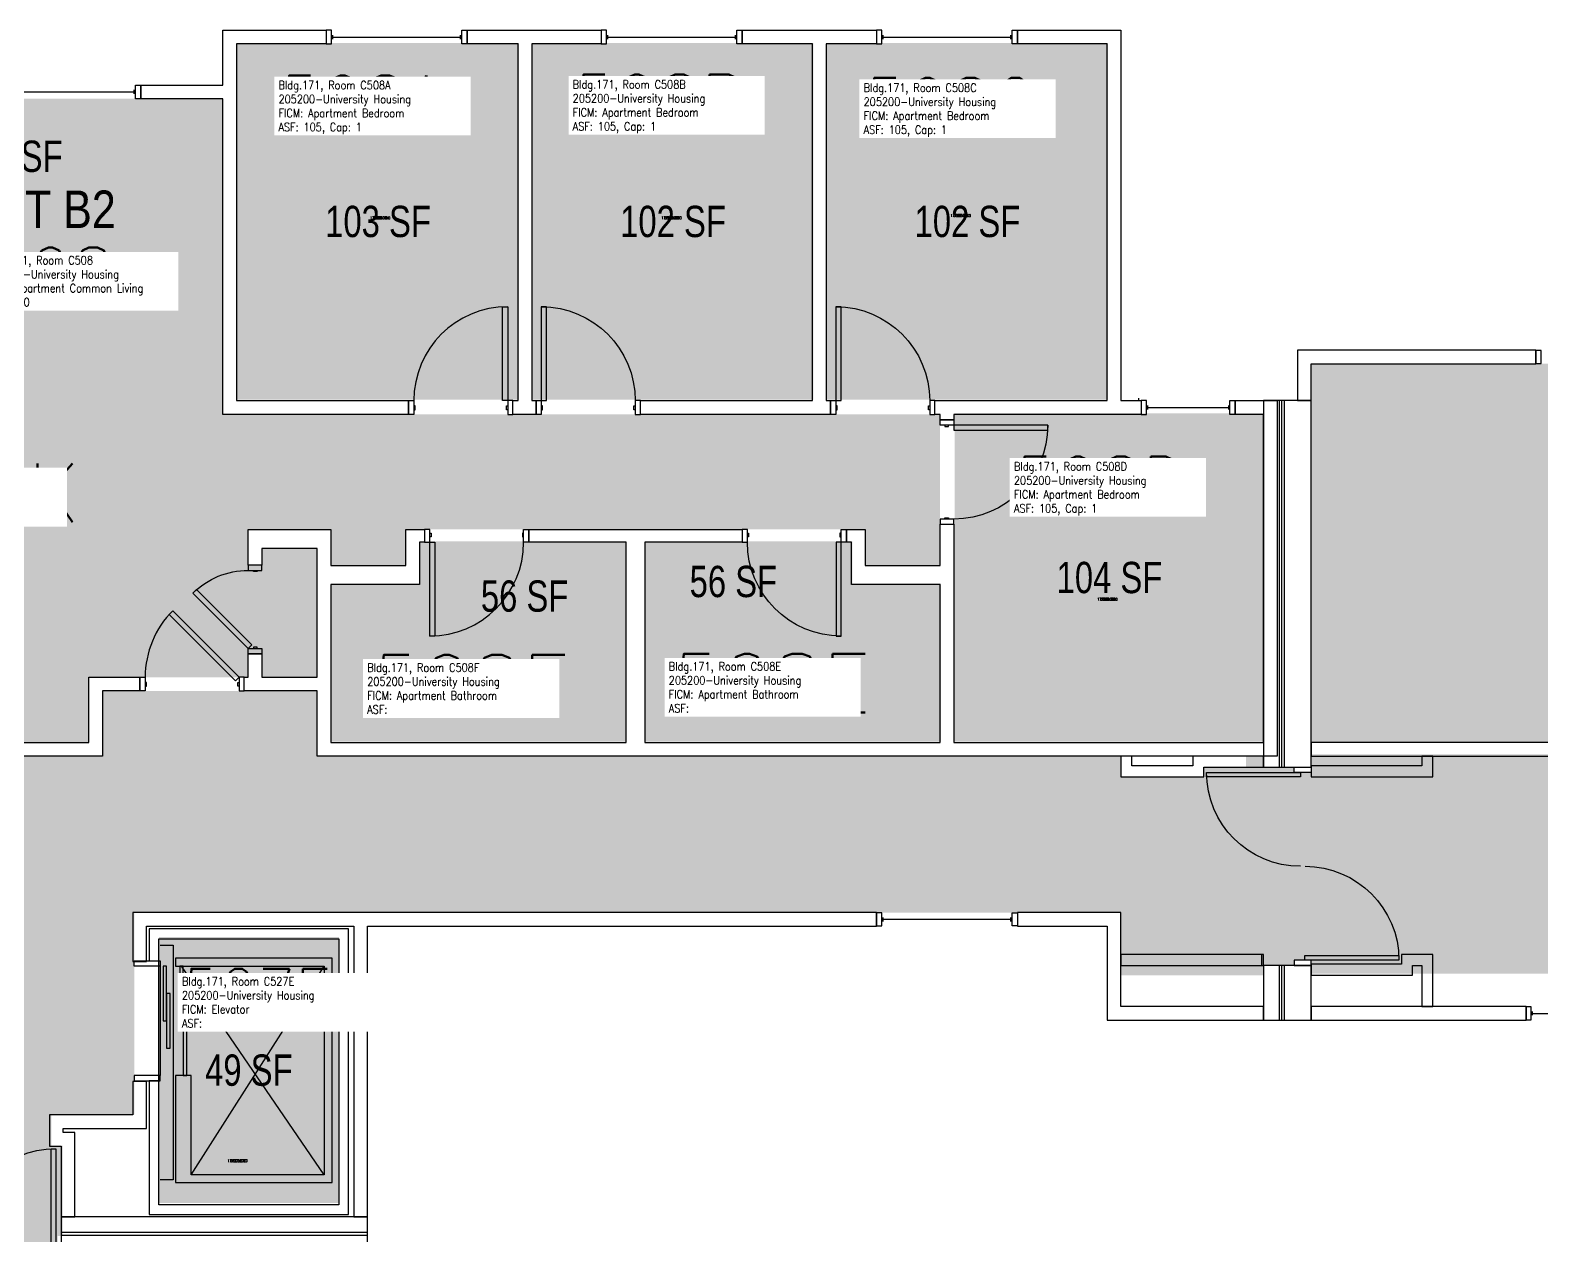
# Model space of a CAD drawing. Header units: inches. Extents: x 56 to 3925, y -1092 to 1470.
# Drawn here: x 2389 to 2969, y 986 to 1448 of the extents above; entities that cross this region are included whole.
import ezdxf
from ezdxf.enums import TextEntityAlignment as Align

# ---------------------------------------------------------------- set-up
doc = ezdxf.new("R2010")
doc.units = ezdxf.units.IN
doc.header["$LTSCALE"] = 48
doc.header["$MEASUREMENT"] = 0
for name, color, linetype in [('A-DOR', 2, 'Continuous'), ('A-GLAZ', 1, 'Continuous'), ('A-IDEN-RNUM', 7, 'Continuous'), ('A-IDEN-SNUM', 4, 'Continuous'), ('A-IDEN-VNUM', 4, 'Continuous'), ('A-MISC', 1, 'Continuous'), ('A-WALL', 5, 'Continuous'), ('AREA-TEXT', 3, 'Continuous'), ('Rooms-Category-Color', 7, 'Continuous'), ('Rooms-College-Color', 7, 'Continuous'), ('Rooms-Department-Color', 7, 'Continuous'), ('Rooms-Division-Color', 7, 'Continuous'), ('Rooms-Information', 7, 'Continuous')]:
    doc.layers.add(name, color=color, linetype=linetype)
doc.styles.add('AREA', font='arial.ttf', dxfattribs={"width": 0.75, "height": 12})
doc.styles.add('ROOMSNUMBER', font='txt.shx', dxfattribs={"height": 0.03})
doc.styles.add('ROOMVNUMBER', font='simplex.shx', dxfattribs={"width": 0.85})
doc.styles.get("Standard").update_dxf_attribs({"font": 'ARIALN.TTF'})

msp = doc.modelspace()

# ---------------------------------------------------------------- hatches: boundary and pattern name
h = msp.add_hatch()
h.set_pattern_fill('ANSI31', color=256, style=0)
h.set_pattern_definition([(135, (2926.62701, 1820.73259), (0.088388348, 0.088388348), [])])
h.paths.add_polyline_path([(2595.16, 1236.78), (2536.42, 1236.78), (2536.42, 1227.57), (2595.16, 1227.57)], flags=9)
at = {"layer": 'Rooms-Category-Color', "true_color": 0x728ef3}
for points in [[(2468.69, 1442.97), (2576.69, 1442.97), (2576.69, 1306.22), (2468.69, 1306.22)], [(2689.56, 1442.97), (2581.94, 1442.97), (2581.94, 1306.22), (2689.56, 1306.22)], [(2802.44, 1442.97), (2694.81, 1442.97), (2694.81, 1306.22), (2802.44, 1306.22)], [(2327.65, 1305.01), (2411.79, 1305.01), (2411.79, 1199.89), (2472.91, 1199.89), (2472.91, 1208.84), (2478.16, 1208.84), (2478.16, 1199.89), (2499.36, 1199.89), (2499.36, 1249.26), (2478.16, 1249.26), (2478.16, 1242.84), (2472.91, 1242.84), (2472.91, 1256.51), (2504.61, 1256.51), (2504.61, 1242.64), (2533.36, 1242.64), (2533.36, 1256.51), (2709.4, 1256.51), (2709.4, 1242.64), (2738.15, 1242.64), (2738.15, 1300.64), (2463.15, 1300.64), (2463.15, 1421.64), (2327.65, 1421.64)], [(3106.65, 1174.89), (3106.65, 1320.01), (2880.4, 1320.01), (2880.4, 1174.89)], [(2411.79, 1174.89), (2411.79, 1305.01), (2341.65, 1305.01), (2341.65, 1290.39), (2327.65, 1290.39), (2327.65, 1174.89)], [(2862.44, 1175.22), (2862.44, 1300.97), (2743.69, 1300.97), (2743.69, 1175.22)], [(2618.04, 1175.22), (2618.04, 1251.97), (2538.9, 1251.97), (2538.9, 1235.72), (2504.9, 1235.72), (2504.9, 1175.22)], [(2738.44, 1175.22), (2738.44, 1235.72), (2704.44, 1235.72), (2704.44, 1251.97), (2625.29, 1251.97), (2625.29, 1175.22)]]:
    msp.add_hatch(color=171, dxfattribs=at).paths.add_polyline_path(points)
at = {"layer": 'Rooms-Category-Color', "true_color": 0xadadad}
for points in [[(1290.58, 1013.54), (1188.04, 1116.1), (1241.42, 1169.49), (1328.79, 1169.64), (1328.79, 1194.64), (1411.11, 1194.64), (1411.11, 1169.64), (1726.65, 1169.64), (1726.65, 1161.92), (1738.65, 1161.92), (1738.65, 1165.39), (1773.9, 1165.39), (1773.9, 1163.67), (1780.4, 1163.67), (1780.4, 1165.67), (1787.9, 1165.67), (1787.9, 1161.92), (1827.02, 1161.92), (1827.02, 1169.64), (2150.68, 1169.64), (2150.68, 1194.64), (2233, 1194.64), (2233, 1169.64), (2417.04, 1169.64), (2417.04, 1194.64), (2499.36, 1194.64), (2499.36, 1169.64), (2807.4, 1169.64), (2807.4, 1161.64), (2839.26, 1161.64), (2839.26, 1165.39), (2855.39, 1165.39), (2855.39, 1169.64), (2862.14, 1169.64), (2862.14, 1165.39), (2873.89, 1165.39), (2873.89, 1089.39), (2862.14, 1089.39), (2862.14, 1085.64), (2807.4, 1085.64), (2807.4, 1109.64), (1922.65, 1109.64), (1922.65, 1085.64), (1827.02, 1085.64), (1827.02, 1093.42), (1815.02, 1093.42), (1815.02, 1089.89), (1787.9, 1089.89), (1787.9, 1089.67), (1773.9, 1089.67), (1773.9, 1093.42), (1726.65, 1093.42), (1726.65, 1085.64), (1633.9, 1085.64), (1633.9, 1109.64), (1386.7, 1109.64)], [(2880.39, 1163.39), (2880.39, 1170.26), (3106.65, 1170.26), (3106.65, 1163.67), (3111.9, 1163.67), (3111.9, 1169.64), (3474.68, 1169.64), (3474.68, 1194.64), (3557, 1194.64), (3557, 1169.64), (3646.39, 1169.64), (3646.39, 1101.6), (3671.39, 1101.6), (3671.39, 1019.28), (3646.39, 1019.28), (3586.39, 1019.28), (3586.39, 1109.64), (3166.65, 1109.64), (3166.65, 1085.64), (3111.9, 1085.64), (3111.9, 1091.67), (3106.65, 1091.67), (3106.65, 1086.27), (2880.39, 1086.27), (2880.39, 1091.39), (2873.89, 1091.39), (2873.89, 1163.39)], [(2281.52, 188.03), (2286.11, 192.62), (2287.35, 191.38), (2320.76, 224.79), (2316.79, 228.77), (2324.31, 236.29), (2324.31, 807.44), (2299.31, 807.44), (2299.31, 889.76), (2324.31, 889.76), (2324.31, 932.53), (2329.59, 932.53), (2329.59, 944.53), (2324.31, 944.53), (2324.31, 979.15), (2327.84, 979.15), (2327.84, 985.65), (2325.84, 985.65), (2325.84, 993.15), (2329.59, 993.15), (2329.59, 1032.28), (2325.84, 1032.28), (2325.84, 1109.78), (2429.32, 1109.78), (2429.32, 1032.28), (2397.46, 1032.28), (2397.46, 1020.28), (2401.84, 1020.28), (2401.84, 985.65), (2399.84, 985.65), (2399.84, 979.15), (2398.09, 979.15), (2398.09, 932.53), (2403.96, 932.53), (2403.96, 889.76), (2428.96, 889.76), (2428.96, 807.44), (2403.96, 807.44), (2403.96, 202.81), (2373.35, 172.2), (2369.2, 176.36), (2360.27, 167.44), (2364.43, 163.28), (2339.94, 138.8), (2337.03, 141.71), (2332.43, 137.12)], [(2438.66, 998.26), (2507.66, 998.26), (2507.66, 1100.26), (2438.66, 1100.26)]]:
    msp.add_hatch(color=253, dxfattribs=at).paths.add_polyline_path(points)
at = {"layer": 'Rooms-College-Color', "true_color": 0xadadad}
for points in [[(2468.69, 1442.97), (2576.69, 1442.97), (2576.69, 1306.22), (2468.69, 1306.22)], [(2689.56, 1442.97), (2581.94, 1442.97), (2581.94, 1306.22), (2689.56, 1306.22)], [(2802.44, 1442.97), (2694.81, 1442.97), (2694.81, 1306.22), (2802.44, 1306.22)], [(2327.65, 1305.01), (2411.79, 1305.01), (2411.79, 1199.89), (2472.91, 1199.89), (2472.91, 1208.84), (2478.16, 1208.84), (2478.16, 1199.89), (2499.36, 1199.89), (2499.36, 1249.26), (2478.16, 1249.26), (2478.16, 1242.84), (2472.91, 1242.84), (2472.91, 1256.51), (2504.61, 1256.51), (2504.61, 1242.64), (2533.36, 1242.64), (2533.36, 1256.51), (2709.4, 1256.51), (2709.4, 1242.64), (2738.15, 1242.64), (2738.15, 1300.64), (2463.15, 1300.64), (2463.15, 1421.64), (2327.65, 1421.64)], [(3106.65, 1174.89), (3106.65, 1320.01), (2880.4, 1320.01), (2880.4, 1174.89)], [(2411.79, 1174.89), (2411.79, 1305.01), (2341.65, 1305.01), (2341.65, 1290.39), (2327.65, 1290.39), (2327.65, 1174.89)], [(2862.44, 1175.22), (2862.44, 1300.97), (2743.69, 1300.97), (2743.69, 1175.22)], [(2618.04, 1175.22), (2618.04, 1251.97), (2538.9, 1251.97), (2538.9, 1235.72), (2504.9, 1235.72), (2504.9, 1175.22)], [(2738.44, 1175.22), (2738.44, 1235.72), (2704.44, 1235.72), (2704.44, 1251.97), (2625.29, 1251.97), (2625.29, 1175.22)], [(1290.58, 1013.54), (1188.04, 1116.1), (1241.42, 1169.49), (1328.79, 1169.64), (1328.79, 1194.64), (1411.11, 1194.64), (1411.11, 1169.64), (1726.65, 1169.64), (1726.65, 1161.92), (1738.65, 1161.92), (1738.65, 1165.39), (1773.9, 1165.39), (1773.9, 1163.67), (1780.4, 1163.67), (1780.4, 1165.67), (1787.9, 1165.67), (1787.9, 1161.92), (1827.02, 1161.92), (1827.02, 1169.64), (2150.68, 1169.64), (2150.68, 1194.64), (2233, 1194.64), (2233, 1169.64), (2417.04, 1169.64), (2417.04, 1194.64), (2499.36, 1194.64), (2499.36, 1169.64), (2807.4, 1169.64), (2807.4, 1161.64), (2839.26, 1161.64), (2839.26, 1165.39), (2855.39, 1165.39), (2855.39, 1169.64), (2862.14, 1169.64), (2862.14, 1165.39), (2873.89, 1165.39), (2873.89, 1089.39), (2862.14, 1089.39), (2862.14, 1085.64), (2807.4, 1085.64), (2807.4, 1109.64), (1922.65, 1109.64), (1922.65, 1085.64), (1827.02, 1085.64), (1827.02, 1093.42), (1815.02, 1093.42), (1815.02, 1089.89), (1787.9, 1089.89), (1787.9, 1089.67), (1773.9, 1089.67), (1773.9, 1093.42), (1726.65, 1093.42), (1726.65, 1085.64), (1633.9, 1085.64), (1633.9, 1109.64), (1386.7, 1109.64)], [(2880.39, 1163.39), (2880.39, 1170.26), (3106.65, 1170.26), (3106.65, 1163.67), (3111.9, 1163.67), (3111.9, 1169.64), (3474.68, 1169.64), (3474.68, 1194.64), (3557, 1194.64), (3557, 1169.64), (3646.39, 1169.64), (3646.39, 1101.6), (3671.39, 1101.6), (3671.39, 1019.28), (3646.39, 1019.28), (3586.39, 1019.28), (3586.39, 1109.64), (3166.65, 1109.64), (3166.65, 1085.64), (3111.9, 1085.64), (3111.9, 1091.67), (3106.65, 1091.67), (3106.65, 1086.27), (2880.39, 1086.27), (2880.39, 1091.39), (2873.89, 1091.39), (2873.89, 1163.39)], [(2281.52, 188.03), (2286.11, 192.62), (2287.35, 191.38), (2320.76, 224.79), (2316.79, 228.77), (2324.31, 236.29), (2324.31, 807.44), (2299.31, 807.44), (2299.31, 889.76), (2324.31, 889.76), (2324.31, 932.53), (2329.59, 932.53), (2329.59, 944.53), (2324.31, 944.53), (2324.31, 979.15), (2327.84, 979.15), (2327.84, 985.65), (2325.84, 985.65), (2325.84, 993.15), (2329.59, 993.15), (2329.59, 1032.28), (2325.84, 1032.28), (2325.84, 1109.78), (2429.32, 1109.78), (2429.32, 1032.28), (2397.46, 1032.28), (2397.46, 1020.28), (2401.84, 1020.28), (2401.84, 985.65), (2399.84, 985.65), (2399.84, 979.15), (2398.09, 979.15), (2398.09, 932.53), (2403.96, 932.53), (2403.96, 889.76), (2428.96, 889.76), (2428.96, 807.44), (2403.96, 807.44), (2403.96, 202.81), (2373.35, 172.2), (2369.2, 176.36), (2360.27, 167.44), (2364.43, 163.28), (2339.94, 138.8), (2337.03, 141.71), (2332.43, 137.12)], [(2438.66, 998.26), (2507.66, 998.26), (2507.66, 1100.26), (2438.66, 1100.26)]]:
    msp.add_hatch(color=253, dxfattribs=at).paths.add_polyline_path(points)
at = {"layer": 'Rooms-Department-Color', "true_color": 0x604aed}
for points in [[(2468.69, 1442.97), (2576.69, 1442.97), (2576.69, 1306.22), (2468.69, 1306.22)], [(2689.56, 1442.97), (2581.94, 1442.97), (2581.94, 1306.22), (2689.56, 1306.22)], [(2802.44, 1442.97), (2694.81, 1442.97), (2694.81, 1306.22), (2802.44, 1306.22)], [(2327.65, 1305.01), (2411.79, 1305.01), (2411.79, 1199.89), (2472.91, 1199.89), (2472.91, 1208.84), (2478.16, 1208.84), (2478.16, 1199.89), (2499.36, 1199.89), (2499.36, 1249.26), (2478.16, 1249.26), (2478.16, 1242.84), (2472.91, 1242.84), (2472.91, 1256.51), (2504.61, 1256.51), (2504.61, 1242.64), (2533.36, 1242.64), (2533.36, 1256.51), (2709.4, 1256.51), (2709.4, 1242.64), (2738.15, 1242.64), (2738.15, 1300.64), (2463.15, 1300.64), (2463.15, 1421.64), (2327.65, 1421.64)], [(3106.65, 1174.89), (3106.65, 1320.01), (2880.4, 1320.01), (2880.4, 1174.89)], [(2411.79, 1174.89), (2411.79, 1305.01), (2341.65, 1305.01), (2341.65, 1290.39), (2327.65, 1290.39), (2327.65, 1174.89)], [(2862.44, 1175.22), (2862.44, 1300.97), (2743.69, 1300.97), (2743.69, 1175.22)], [(2618.04, 1175.22), (2618.04, 1251.97), (2538.9, 1251.97), (2538.9, 1235.72), (2504.9, 1235.72), (2504.9, 1175.22)], [(2738.44, 1175.22), (2738.44, 1235.72), (2704.44, 1235.72), (2704.44, 1251.97), (2625.29, 1251.97), (2625.29, 1175.22)]]:
    msp.add_hatch(color=173, dxfattribs=at).paths.add_polyline_path(points)
at = {"layer": 'Rooms-Department-Color', "true_color": 0xacacac}
for points in [[(1290.58, 1013.54), (1188.04, 1116.1), (1241.42, 1169.49), (1328.79, 1169.64), (1328.79, 1194.64), (1411.11, 1194.64), (1411.11, 1169.64), (1726.65, 1169.64), (1726.65, 1161.92), (1738.65, 1161.92), (1738.65, 1165.39), (1773.9, 1165.39), (1773.9, 1163.67), (1780.4, 1163.67), (1780.4, 1165.67), (1787.9, 1165.67), (1787.9, 1161.92), (1827.02, 1161.92), (1827.02, 1169.64), (2150.68, 1169.64), (2150.68, 1194.64), (2233, 1194.64), (2233, 1169.64), (2417.04, 1169.64), (2417.04, 1194.64), (2499.36, 1194.64), (2499.36, 1169.64), (2807.4, 1169.64), (2807.4, 1161.64), (2839.26, 1161.64), (2839.26, 1165.39), (2855.39, 1165.39), (2855.39, 1169.64), (2862.14, 1169.64), (2862.14, 1165.39), (2873.89, 1165.39), (2873.89, 1089.39), (2862.14, 1089.39), (2862.14, 1085.64), (2807.4, 1085.64), (2807.4, 1109.64), (1922.65, 1109.64), (1922.65, 1085.64), (1827.02, 1085.64), (1827.02, 1093.42), (1815.02, 1093.42), (1815.02, 1089.89), (1787.9, 1089.89), (1787.9, 1089.67), (1773.9, 1089.67), (1773.9, 1093.42), (1726.65, 1093.42), (1726.65, 1085.64), (1633.9, 1085.64), (1633.9, 1109.64), (1386.7, 1109.64)], [(2880.39, 1163.39), (2880.39, 1170.26), (3106.65, 1170.26), (3106.65, 1163.67), (3111.9, 1163.67), (3111.9, 1169.64), (3474.68, 1169.64), (3474.68, 1194.64), (3557, 1194.64), (3557, 1169.64), (3646.39, 1169.64), (3646.39, 1101.6), (3671.39, 1101.6), (3671.39, 1019.28), (3646.39, 1019.28), (3586.39, 1019.28), (3586.39, 1109.64), (3166.65, 1109.64), (3166.65, 1085.64), (3111.9, 1085.64), (3111.9, 1091.67), (3106.65, 1091.67), (3106.65, 1086.27), (2880.39, 1086.27), (2880.39, 1091.39), (2873.89, 1091.39), (2873.89, 1163.39)], [(2281.52, 188.03), (2286.11, 192.62), (2287.35, 191.38), (2320.76, 224.79), (2316.79, 228.77), (2324.31, 236.29), (2324.31, 807.44), (2299.31, 807.44), (2299.31, 889.76), (2324.31, 889.76), (2324.31, 932.53), (2329.59, 932.53), (2329.59, 944.53), (2324.31, 944.53), (2324.31, 979.15), (2327.84, 979.15), (2327.84, 985.65), (2325.84, 985.65), (2325.84, 993.15), (2329.59, 993.15), (2329.59, 1032.28), (2325.84, 1032.28), (2325.84, 1109.78), (2429.32, 1109.78), (2429.32, 1032.28), (2397.46, 1032.28), (2397.46, 1020.28), (2401.84, 1020.28), (2401.84, 985.65), (2399.84, 985.65), (2399.84, 979.15), (2398.09, 979.15), (2398.09, 932.53), (2403.96, 932.53), (2403.96, 889.76), (2428.96, 889.76), (2428.96, 807.44), (2403.96, 807.44), (2403.96, 202.81), (2373.35, 172.2), (2369.2, 176.36), (2360.27, 167.44), (2364.43, 163.28), (2339.94, 138.8), (2337.03, 141.71), (2332.43, 137.12)], [(2438.66, 998.26), (2507.66, 998.26), (2507.66, 1100.26), (2438.66, 1100.26)]]:
    msp.add_hatch(color=253, dxfattribs=at).paths.add_polyline_path(points)
at = {"layer": 'Rooms-Division-Color', "true_color": 0x604aed}
for points in [[(2468.69, 1442.97), (2576.69, 1442.97), (2576.69, 1306.22), (2468.69, 1306.22)], [(2689.56, 1442.97), (2581.94, 1442.97), (2581.94, 1306.22), (2689.56, 1306.22)], [(2802.44, 1442.97), (2694.81, 1442.97), (2694.81, 1306.22), (2802.44, 1306.22)], [(2327.65, 1305.01), (2411.79, 1305.01), (2411.79, 1199.89), (2472.91, 1199.89), (2472.91, 1208.84), (2478.16, 1208.84), (2478.16, 1199.89), (2499.36, 1199.89), (2499.36, 1249.26), (2478.16, 1249.26), (2478.16, 1242.84), (2472.91, 1242.84), (2472.91, 1256.51), (2504.61, 1256.51), (2504.61, 1242.64), (2533.36, 1242.64), (2533.36, 1256.51), (2709.4, 1256.51), (2709.4, 1242.64), (2738.15, 1242.64), (2738.15, 1300.64), (2463.15, 1300.64), (2463.15, 1421.64), (2327.65, 1421.64)], [(3106.65, 1174.89), (3106.65, 1320.01), (2880.4, 1320.01), (2880.4, 1174.89)], [(2411.79, 1174.89), (2411.79, 1305.01), (2341.65, 1305.01), (2341.65, 1290.39), (2327.65, 1290.39), (2327.65, 1174.89)], [(2862.44, 1175.22), (2862.44, 1300.97), (2743.69, 1300.97), (2743.69, 1175.22)], [(2618.04, 1175.22), (2618.04, 1251.97), (2538.9, 1251.97), (2538.9, 1235.72), (2504.9, 1235.72), (2504.9, 1175.22)], [(2738.44, 1175.22), (2738.44, 1235.72), (2704.44, 1235.72), (2704.44, 1251.97), (2625.29, 1251.97), (2625.29, 1175.22)]]:
    msp.add_hatch(color=173, dxfattribs=at).paths.add_polyline_path(points)
at = {"layer": 'Rooms-Division-Color', "true_color": 0xadadad}
for points in [[(1290.58, 1013.54), (1188.04, 1116.1), (1241.42, 1169.49), (1328.79, 1169.64), (1328.79, 1194.64), (1411.11, 1194.64), (1411.11, 1169.64), (1726.65, 1169.64), (1726.65, 1161.92), (1738.65, 1161.92), (1738.65, 1165.39), (1773.9, 1165.39), (1773.9, 1163.67), (1780.4, 1163.67), (1780.4, 1165.67), (1787.9, 1165.67), (1787.9, 1161.92), (1827.02, 1161.92), (1827.02, 1169.64), (2150.68, 1169.64), (2150.68, 1194.64), (2233, 1194.64), (2233, 1169.64), (2417.04, 1169.64), (2417.04, 1194.64), (2499.36, 1194.64), (2499.36, 1169.64), (2807.4, 1169.64), (2807.4, 1161.64), (2839.26, 1161.64), (2839.26, 1165.39), (2855.39, 1165.39), (2855.39, 1169.64), (2862.14, 1169.64), (2862.14, 1165.39), (2873.89, 1165.39), (2873.89, 1089.39), (2862.14, 1089.39), (2862.14, 1085.64), (2807.4, 1085.64), (2807.4, 1109.64), (1922.65, 1109.64), (1922.65, 1085.64), (1827.02, 1085.64), (1827.02, 1093.42), (1815.02, 1093.42), (1815.02, 1089.89), (1787.9, 1089.89), (1787.9, 1089.67), (1773.9, 1089.67), (1773.9, 1093.42), (1726.65, 1093.42), (1726.65, 1085.64), (1633.9, 1085.64), (1633.9, 1109.64), (1386.7, 1109.64)], [(2880.39, 1163.39), (2880.39, 1170.26), (3106.65, 1170.26), (3106.65, 1163.67), (3111.9, 1163.67), (3111.9, 1169.64), (3474.68, 1169.64), (3474.68, 1194.64), (3557, 1194.64), (3557, 1169.64), (3646.39, 1169.64), (3646.39, 1101.6), (3671.39, 1101.6), (3671.39, 1019.28), (3646.39, 1019.28), (3586.39, 1019.28), (3586.39, 1109.64), (3166.65, 1109.64), (3166.65, 1085.64), (3111.9, 1085.64), (3111.9, 1091.67), (3106.65, 1091.67), (3106.65, 1086.27), (2880.39, 1086.27), (2880.39, 1091.39), (2873.89, 1091.39), (2873.89, 1163.39)], [(2281.52, 188.03), (2286.11, 192.62), (2287.35, 191.38), (2320.76, 224.79), (2316.79, 228.77), (2324.31, 236.29), (2324.31, 807.44), (2299.31, 807.44), (2299.31, 889.76), (2324.31, 889.76), (2324.31, 932.53), (2329.59, 932.53), (2329.59, 944.53), (2324.31, 944.53), (2324.31, 979.15), (2327.84, 979.15), (2327.84, 985.65), (2325.84, 985.65), (2325.84, 993.15), (2329.59, 993.15), (2329.59, 1032.28), (2325.84, 1032.28), (2325.84, 1109.78), (2429.32, 1109.78), (2429.32, 1032.28), (2397.46, 1032.28), (2397.46, 1020.28), (2401.84, 1020.28), (2401.84, 985.65), (2399.84, 985.65), (2399.84, 979.15), (2398.09, 979.15), (2398.09, 932.53), (2403.96, 932.53), (2403.96, 889.76), (2428.96, 889.76), (2428.96, 807.44), (2403.96, 807.44), (2403.96, 202.81), (2373.35, 172.2), (2369.2, 176.36), (2360.27, 167.44), (2364.43, 163.28), (2339.94, 138.8), (2337.03, 141.71), (2332.43, 137.12)], [(2438.66, 998.26), (2507.66, 998.26), (2507.66, 1100.26), (2438.66, 1100.26)]]:
    msp.add_hatch(color=253, dxfattribs=at).paths.add_polyline_path(points)

# ---------------------------------------------------------------- linework, layer by layer
at = {"layer": 'A-DOR'}
for p, q in [((2873.89, 1163.39), (2873.89, 1165.39)), ((2873.89, 1165.39), (2880.39, 1165.39)), ((2880.39, 1165.39), (2880.39, 1163.39)), ((2840.26, 1161.64), (2840.26, 1163.39)), ((2840.26, 1163.39), (2876.26, 1163.39)), ((2876.26, 1161.64), (2840.26, 1161.64)), ((2880.39, 1163.39), (2873.89, 1163.39)), ((2876.26, 1163.39), (2876.26, 1161.64)), ((2439.16, 1097.15), (2444.16, 1097.15)), ((2444.16, 1097.15), (2444.16, 1007.15)), ((2429.16, 1089.15), (2429.16, 1091.15)), ((2429.16, 1091.15), (2439.16, 1091.15)), ((2439.16, 1091.15), (2439.16, 1089.15)), ((2873.89, 1091.39), (2873.89, 1089.39)), ((2880.39, 1091.39), (2873.89, 1091.39)), ((2873.89, 1089.39), (2880.39, 1089.39)), ((2878.01, 1091.39), (2878.01, 1093.14)), ((2878.01, 1093.14), (2914.01, 1093.14)), ((2914.01, 1091.39), (2878.01, 1091.39)), ((2880.39, 1089.39), (2880.39, 1091.39)), ((2914.01, 1093.14), (2914.01, 1091.39)), ((2439.16, 1089.15), (2429.16, 1089.15)), ((2439.16, 1089.15), (2439.16, 1047.15)), ((2448.04, 1089.15), (2446.66, 1089.15)), ((2446.66, 1089.15), (2446.66, 1068.15)), ((2448.04, 1068.15), (2448.04, 1089.15)), ((2446.66, 1068.15), (2448.04, 1068.15)), ((2449.41, 1068.15), (2448.04, 1068.15)), ((2448.04, 1068.15), (2448.04, 1047.15)), ((2449.41, 1047.15), (2449.41, 1068.15)), ((2429.16, 1047.15), (2429.16, 1045.15)), ((2439.16, 1047.15), (2429.16, 1047.15)), ((2429.16, 1045.15), (2439.16, 1045.15)), ((2439.16, 1045.15), (2439.16, 1047.15)), ((2448.04, 1047.15), (2449.41, 1047.15)), ((2397.42, 983.14), (2397.42, 1019.14)), ((2397.42, 1019.14), (2399.17, 1019.14)), ((2399.17, 1019.14), (2399.17, 983.14)), ((2444.16, 1007.15), (2439.16, 1007.15))]:
    msp.add_line(p, q, dxfattribs=at)
for points in [[(2572.4, 1305.89), (2570.4, 1305.89), (2570.4, 1341.89), (2572.4, 1341.89)], [(2585.27, 1305.89), (2587.27, 1305.89), (2587.27, 1341.89), (2585.27, 1341.89)], [(2698.15, 1305.89), (2700.15, 1305.89), (2700.15, 1341.89), (2698.15, 1341.89)], [(2536.4, 1300.64), (2534.4, 1300.64), (2534.4, 1305.89), (2536.4, 1305.89)], [(2536.4, 1302.39), (2536.9, 1302.39), (2536.9, 1303.89), (2536.4, 1303.89)], [(2572.4, 1302.39), (2571.9, 1302.39), (2571.9, 1303.89), (2572.4, 1303.89)], [(2572.4, 1300.64), (2574.4, 1300.64), (2574.4, 1305.89), (2572.4, 1305.89)], [(2585.27, 1300.64), (2583.27, 1300.64), (2583.27, 1305.89), (2585.27, 1305.89)], [(2585.27, 1302.39), (2585.77, 1302.39), (2585.77, 1303.89), (2585.27, 1303.89)], [(2621.27, 1302.39), (2620.77, 1302.39), (2620.77, 1303.89), (2621.27, 1303.89)], [(2621.27, 1300.64), (2623.27, 1300.64), (2623.27, 1305.89), (2621.27, 1305.89)], [(2698.15, 1300.64), (2696.15, 1300.64), (2696.15, 1305.89), (2698.15, 1305.89)], [(2698.15, 1302.39), (2698.65, 1302.39), (2698.65, 1303.89), (2698.15, 1303.89)], [(2734.15, 1302.39), (2733.65, 1302.39), (2733.65, 1303.89), (2734.15, 1303.89)], [(2734.15, 1300.64), (2736.15, 1300.64), (2736.15, 1305.89), (2734.15, 1305.89)], [(2738.15, 1296.52), (2738.15, 1298.52), (2743.4, 1298.52), (2743.4, 1296.52)], [(2739.9, 1296.52), (2739.9, 1296.02), (2741.4, 1296.02), (2741.4, 1296.52)], [(2743.4, 1296.52), (2743.4, 1294.52), (2779.4, 1294.52), (2779.4, 1296.52)], [(2738.15, 1260.52), (2738.15, 1258.52), (2743.4, 1258.52), (2743.4, 1260.52)], [(2739.9, 1260.52), (2739.9, 1261.02), (2741.4, 1261.02), (2741.4, 1260.52)], [(2542.5, 1256.51), (2540.5, 1256.51), (2540.5, 1251.64), (2542.5, 1251.64)], [(2542.5, 1255.14), (2543, 1255.14), (2543, 1253.64), (2542.5, 1253.64)], [(2542.5, 1251.64), (2544.5, 1251.64), (2544.5, 1215.64), (2542.5, 1215.64)], [(2578.5, 1255.14), (2578, 1255.14), (2578, 1253.64), (2578.5, 1253.64)], [(2578.5, 1256.51), (2580.5, 1256.51), (2580.5, 1251.64), (2578.5, 1251.64)], [(2664.25, 1256.51), (2662.25, 1256.51), (2662.25, 1251.64), (2664.25, 1251.64)], [(2664.25, 1255.14), (2664.75, 1255.14), (2664.75, 1253.64), (2664.25, 1253.64)], [(2700.25, 1251.64), (2698.25, 1251.64), (2698.25, 1215.64), (2700.25, 1215.64)], [(2700.25, 1255.14), (2699.75, 1255.14), (2699.75, 1253.64), (2700.25, 1253.64)], [(2700.25, 1256.51), (2702.25, 1256.51), (2702.25, 1251.64), (2700.25, 1251.64)], [(2478.16, 1240.84), (2478.16, 1242.84), (2472.91, 1242.84), (2472.91, 1240.84)], [(2476.41, 1240.84), (2476.41, 1240.34), (2474.91, 1240.34), (2474.91, 1240.84)], [(2472.91, 1210.84), (2474.33, 1212.25), (2453.11, 1233.47), (2451.7, 1232.05)], [(2469.43, 1199.89), (2468.01, 1198.48), (2442.56, 1223.93), (2443.97, 1225.35)], [(2476.41, 1210.84), (2476.41, 1211.34), (2474.91, 1211.34), (2474.91, 1210.84)], [(2478.16, 1210.84), (2478.16, 1208.84), (2472.91, 1208.84), (2472.91, 1210.84)], [(2433.43, 1194.64), (2431.43, 1194.64), (2431.43, 1199.89), (2433.43, 1199.89)], [(2469.43, 1194.64), (2471.43, 1194.64), (2471.43, 1199.89), (2469.43, 1199.89)], [(2433.43, 1196.39), (2433.93, 1196.39), (2433.93, 1197.89), (2433.43, 1197.89)], [(2469.43, 1196.39), (2468.93, 1196.39), (2468.93, 1197.89), (2469.43, 1197.89)], [(2441.66, 1089.15), (2440.29, 1089.15), (2440.29, 1068.15), (2441.66, 1068.15)], [(2443.04, 1078.65), (2441.66, 1078.65), (2441.66, 1057.65), (2443.04, 1057.65)]]:
    msp.add_lwpolyline(points, close=True, dxfattribs=at)
for centre, start, end in [((2572.4, 1305.89), 90, 180), ((2542.5, 1251.64), 270, 0), ((2469.43, 1199.89), 135, 180)]:
    msp.add_arc(centre, 36, start, end, dxfattribs=at)
at = {"layer": 'A-DOR', "extrusion": (0, 0, -1)}
for centre, radius, start, end in [((-2585.27, 1305.89), 36, 90, 180), ((-2698.15, 1305.89), 36, 90, 180), ((-2743.4, 1296.52), 36, 180, 270), ((-2700.25, 1251.64), 36, 270, 0), ((-2472.91, 1210.84), 30, 45, 90), ((-2876.26, 1163.39), 36, 270.00238, 0.00238), ((-2878.01, 1091.39), 36, 90.00238, 180.00238), ((-2399.17, 983.14), 36, 0.00059, 90.00059)]:
    msp.add_arc(centre, radius, start, end, dxfattribs=at)
at = {"layer": 'A-GLAZ'}
for p, q in [((2505.3, 1444.51), (2505.3, 1446.01)), ((2505.3, 1445.26), (2554.3, 1445.26)), ((2554.3, 1444.51), (2554.3, 1446.01)), ((2610.77, 1444.51), (2610.77, 1446.01)), ((2610.77, 1445.26), (2659.77, 1445.26)), ((2659.77, 1444.51), (2659.77, 1446.01)), ((2716.3, 1444.51), (2716.3, 1446.01)), ((2716.3, 1445.26), (2765.3, 1445.26)), ((2765.3, 1444.51), (2765.3, 1446.01)), ((2362.26, 1424.26), (2429.26, 1424.26)), ((2429.26, 1423.51), (2429.26, 1425.01)), ((2968.52, 1325.14), (2966.52, 1325.14)), ((2966.52, 1325.14), (2966.52, 1320.14)), ((2968.52, 1320.14), (2968.52, 1325.14)), ((2968.52, 1321.89), (2968.52, 1323.39)), ((2966.52, 1320.14), (2968.52, 1320.14)), ((2814.26, 1305.89), (2814.26, 1306.89)), ((2817.76, 1302.51), (2817.76, 1304.01)), ((2848.76, 1302.51), (2848.76, 1304.01)), ((2817.76, 1303.26), (2848.76, 1303.26)), ((2715.8, 1109.52), (2713.8, 1109.52)), ((2713.8, 1109.52), (2713.8, 1104.52)), ((2715.8, 1104.52), (2715.8, 1109.52)), ((2715.8, 1107.77), (2715.8, 1106.27)), ((2716.3, 1106.27), (2716.3, 1107.77)), ((2765.3, 1107.02), (2716.3, 1107.02)), ((2765.3, 1106.27), (2765.3, 1107.77)), ((2765.8, 1109.52), (2767.8, 1109.52)), ((2765.8, 1104.52), (2765.8, 1109.52)), ((2765.8, 1106.27), (2765.8, 1107.77)), ((2767.8, 1109.52), (2767.8, 1104.52)), ((2713.8, 1104.52), (2715.8, 1104.52)), ((2767.8, 1104.52), (2765.8, 1104.52)), ((2964.77, 1073.52), (2962.77, 1073.52)), ((2962.77, 1073.52), (2962.77, 1068.52)), ((2964.77, 1068.52), (2964.77, 1073.52)), ((2962.77, 1068.52), (2964.77, 1068.52)), ((2964.77, 1070.27), (2964.77, 1071.77)), ((2965.27, 1070.27), (2965.27, 1071.77)), ((2965.27, 1071.02), (3014.27, 1071.02))]:
    msp.add_line(p, q, dxfattribs=at)
for points in [[(2504.8, 1447.89), (2502.8, 1447.89), (2502.8, 1442.64), (2504.8, 1442.64)], [(2554.8, 1447.89), (2556.8, 1447.89), (2556.8, 1442.64), (2554.8, 1442.64)], [(2610.27, 1447.89), (2608.27, 1447.89), (2608.27, 1442.64), (2610.27, 1442.64)], [(2660.27, 1447.89), (2662.27, 1447.89), (2662.27, 1442.64), (2660.27, 1442.64)], [(2715.8, 1447.89), (2713.8, 1447.89), (2713.8, 1442.64), (2715.8, 1442.64)], [(2765.8, 1447.89), (2767.8, 1447.89), (2767.8, 1442.64), (2765.8, 1442.64)], [(2429.76, 1426.89), (2431.76, 1426.89), (2431.76, 1421.64), (2429.76, 1421.64)], [(2817.26, 1305.89), (2815.26, 1305.89), (2815.26, 1300.64), (2817.26, 1300.64)], [(2849.26, 1305.89), (2851.26, 1305.89), (2851.26, 1300.64), (2849.26, 1300.64)]]:
    msp.add_lwpolyline(points, close=True, dxfattribs=at)
at = {"layer": 'A-WALL'}
for p, q in [((2463.15, 1447.89), (2502.8, 1447.89)), ((2463.15, 1426.89), (2463.15, 1447.89)), ((2502.8, 1447.89), (2502.8, 1442.64)), ((2556.8, 1447.89), (2608.27, 1447.89)), ((2556.8, 1442.64), (2556.8, 1447.89)), ((2608.27, 1447.89), (2608.27, 1442.64)), ((2662.27, 1442.64), (2662.27, 1447.89)), ((2662.27, 1447.89), (2713.8, 1447.89)), ((2713.8, 1447.89), (2713.8, 1442.64)), ((2767.8, 1447.89), (2807.4, 1447.89)), ((2767.8, 1442.64), (2767.8, 1447.89)), ((2807.4, 1447.89), (2807.4, 1305.89)), ((2502.8, 1442.64), (2468.4, 1442.64)), ((2468.4, 1442.64), (2468.4, 1305.89)), ((2576.4, 1442.64), (2556.8, 1442.64)), ((2576.4, 1305.89), (2576.4, 1442.64)), ((2608.27, 1442.64), (2581.65, 1442.64)), ((2581.65, 1442.64), (2581.65, 1305.89)), ((2689.27, 1442.64), (2662.27, 1442.64)), ((2689.27, 1305.89), (2689.27, 1442.64)), ((2694.52, 1442.64), (2694.52, 1305.89)), ((2713.8, 1442.64), (2694.52, 1442.64)), ((2802.15, 1442.64), (2767.8, 1442.64)), ((2802.15, 1305.89), (2802.15, 1442.64)), ((2431.76, 1426.89), (2463.15, 1426.89)), ((2431.76, 1421.64), (2431.76, 1426.89)), ((2463.15, 1421.64), (2431.76, 1421.64)), ((2463.15, 1300.64), (2463.15, 1421.64)), ((2966.52, 1325.26), (2875.15, 1325.26)), ((2875.15, 1325.26), (2875.15, 1305.89)), ((2966.52, 1320.01), (2966.52, 1325.26)), ((2880.4, 1320.01), (2966.52, 1320.01)), ((2880.4, 1305.89), (2880.4, 1320.01)), ((2468.4, 1305.89), (2534.4, 1305.89)), ((2534.4, 1305.89), (2534.4, 1300.64)), ((2574.4, 1305.89), (2576.4, 1305.89)), ((2574.4, 1300.64), (2574.4, 1305.89)), ((2581.65, 1305.89), (2583.27, 1305.89)), ((2583.27, 1305.89), (2583.27, 1300.64)), ((2623.27, 1305.89), (2689.27, 1305.89)), ((2623.27, 1300.64), (2623.27, 1305.89)), ((2694.52, 1305.89), (2696.15, 1305.89)), ((2696.15, 1305.89), (2696.15, 1300.64)), ((2736.15, 1305.89), (2802.15, 1305.89)), ((2736.15, 1300.64), (2736.15, 1305.89)), ((2807.4, 1305.89), (2815.26, 1305.89)), ((2815.26, 1305.89), (2815.26, 1300.64)), ((2851.26, 1305.89), (2867.4, 1305.89)), ((2851.26, 1300.64), (2851.26, 1305.89)), ((2862.15, 1305.89), (2862.14, 1165.39)), ((2880.4, 1305.89), (2862.15, 1305.89)), ((2867.4, 1305.89), (2867.4, 1169.64)), ((2868.15, 1305.89), (2868.14, 1165.39)), ((2869.14, 1165.39), (2869.15, 1305.89)), ((2870.14, 1165.39), (2870.15, 1305.89)), ((2875.15, 1305.89), (2880.4, 1305.89)), ((2880.39, 1165.39), (2880.4, 1305.89)), ((2534.4, 1300.64), (2463.15, 1300.64)), ((2583.27, 1300.64), (2574.4, 1300.64)), ((2696.15, 1300.64), (2623.27, 1300.64)), ((2738.15, 1300.64), (2736.15, 1300.64)), ((2738.15, 1298.52), (2738.15, 1300.64)), ((2743.4, 1298.52), (2738.15, 1298.52)), ((2806.77, 1300.64), (2743.4, 1300.64)), ((2743.4, 1300.64), (2743.4, 1298.52)), ((2815.26, 1300.64), (2806.77, 1300.64)), ((2862.15, 1300.64), (2851.26, 1300.64)), ((2862.15, 1174.89), (2862.15, 1300.64)), ((2738.15, 1255.89), (2738.15, 1258.52)), ((2738.15, 1258.52), (2743.4, 1258.52)), ((2743.4, 1258.52), (2743.4, 1255.89)), ((2472.91, 1256.51), (2504.61, 1256.51)), ((2472.91, 1242.84), (2472.91, 1256.51)), ((2504.61, 1256.51), (2504.61, 1242.64)), ((2533.36, 1256.51), (2540.5, 1256.51)), ((2533.36, 1242.64), (2533.36, 1256.51)), ((2540.5, 1251.64), (2538.61, 1251.64)), ((2538.61, 1251.64), (2538.61, 1235.39)), ((2540.5, 1256.51), (2540.5, 1251.64)), ((2580.5, 1256.51), (2662.25, 1256.51)), ((2580.5, 1251.64), (2580.5, 1256.51)), ((2617.75, 1251.64), (2580.5, 1251.64)), ((2617.75, 1174.89), (2617.75, 1251.64)), ((2662.25, 1251.64), (2625, 1251.64)), ((2625, 1251.64), (2625, 1174.89)), ((2662.25, 1256.51), (2662.25, 1251.64)), ((2702.25, 1256.51), (2709.4, 1256.51)), ((2702.25, 1251.64), (2702.25, 1256.51)), ((2704.15, 1251.64), (2702.25, 1251.64)), ((2704.15, 1235.39), (2704.15, 1251.64)), ((2709.4, 1256.51), (2709.4, 1242.64)), ((2738.15, 1242.64), (2738.15, 1255.89)), ((2743.4, 1255.89), (2743.4, 1174.89)), ((2499.36, 1249.26), (2478.16, 1249.26)), ((2478.16, 1249.26), (2478.16, 1242.84)), ((2499.36, 1199.89), (2499.36, 1249.26)), ((2478.16, 1242.84), (2472.91, 1242.84)), ((2504.61, 1242.64), (2533.36, 1242.64)), ((2709.4, 1242.64), (2738.15, 1242.64)), ((2538.61, 1235.39), (2504.61, 1235.39)), ((2504.61, 1235.39), (2504.61, 1174.89)), ((2738.15, 1235.39), (2704.15, 1235.39)), ((2738.15, 1174.89), (2738.15, 1235.39)), ((2472.91, 1199.89), (2472.91, 1208.84)), ((2472.91, 1208.84), (2478.16, 1208.84)), ((2478.16, 1208.84), (2478.16, 1199.89)), ((2411.79, 1199.89), (2431.43, 1199.89)), ((2411.79, 1174.89), (2411.79, 1199.89)), ((2431.43, 1199.89), (2431.43, 1194.64)), ((2471.43, 1199.89), (2472.91, 1199.89)), ((2471.43, 1194.64), (2471.43, 1199.89)), ((2478.16, 1199.89), (2499.36, 1199.89)), ((2431.43, 1194.64), (2417.04, 1194.64)), ((2417.04, 1194.64), (2417.04, 1169.64)), ((2499.36, 1194.64), (2471.43, 1194.64)), ((2499.36, 1169.64), (2499.36, 1194.64)), ((2327.65, 1174.89), (2411.79, 1174.89)), ((2504.61, 1174.89), (2617.75, 1174.89)), ((2625, 1174.89), (2738.15, 1174.89)), ((2743.4, 1174.89), (2862.15, 1174.89)), ((2973.52, 1174.89), (2880.4, 1174.89)), ((2880.4, 1174.89), (2880.4, 1169.64)), ((2417.04, 1169.64), (2322.4, 1169.64)), ((2738.77, 1169.64), (2499.36, 1169.64)), ((2867.4, 1169.64), (2738.77, 1169.64)), ((2811.64, 1169.64), (2807.39, 1169.64)), ((2807.39, 1169.64), (2807.39, 1161.64)), ((2811.64, 1165.89), (2811.64, 1169.64)), ((2835.01, 1165.89), (2811.64, 1165.89)), ((2835.01, 1169.64), (2835.01, 1165.89)), ((2862.14, 1169.64), (2835.01, 1169.64)), ((2839.26, 1161.64), (2839.26, 1165.39)), ((2839.26, 1165.39), (2862.14, 1165.39)), ((2862.14, 1165.39), (2862.14, 1169.64)), ((2862.14, 1165.39), (2880.39, 1165.39)), ((2880.4, 1169.64), (2973.52, 1169.64)), ((2922.76, 1165.89), (2880.4, 1165.89)), ((2880.4, 1165.89), (2880.4, 1161.64)), ((2927.01, 1169.64), (2922.76, 1169.64)), ((2922.76, 1169.64), (2922.76, 1165.89)), ((2927.01, 1161.64), (2927.01, 1169.64)), ((2807.39, 1161.64), (2839.26, 1161.64)), ((2880.4, 1161.64), (2927.01, 1161.64)), ((2428.66, 1109.64), (2428.66, 1090.9)), ((2713.8, 1109.64), (2428.66, 1109.64)), ((2713.8, 1104.39), (2713.8, 1109.64)), ((2807.4, 1109.64), (2767.8, 1109.64)), ((2767.8, 1109.64), (2767.8, 1104.39)), ((2807.4, 1073.64), (2807.4, 1109.64)), ((2433.91, 1090.9), (2433.91, 1104.39)), ((2433.91, 1104.39), (2513.41, 1104.39)), ((2434.91, 1103.39), (2434.91, 1091.15)), ((2511.41, 1103.39), (2434.91, 1103.39)), ((2511.41, 993.89), (2511.41, 1103.39)), ((2513.41, 1104.39), (2513.41, 993.01)), ((2518.66, 1104.39), (2713.8, 1104.39)), ((2518.66, 993.01), (2518.66, 1104.39)), ((2767.8, 1104.39), (2802.15, 1104.39)), ((2802.15, 1104.39), (2802.15, 1068.39)), ((2438.66, 1091.15), (2438.66, 1099.64)), ((2438.66, 1099.64), (2507.66, 1099.64)), ((2438.66, 997.64), (2438.66, 1099.64)), ((2438.66, 1099.64), (2507.66, 1099.64)), ((2507.66, 1099.64), (2507.66, 997.64)), ((2507.66, 1099.64), (2507.66, 997.64)), ((2428.66, 1090.9), (2433.91, 1090.9)), ((2434.91, 1091.15), (2438.66, 1091.15)), ((2445.04, 1092.15), (2445.04, 1089.15)), ((2505.04, 1092.15), (2445.04, 1092.15)), ((2505.04, 1006.15), (2505.04, 1092.15)), ((2807.39, 1093.64), (2807.39, 1089.39)), ((2862.15, 1093.64), (2807.39, 1093.64)), ((2807.39, 1089.39), (2862.15, 1089.39)), ((2807.4, 1093.64), (2807.4, 1089.39)), ((2861.52, 1093.64), (2807.4, 1093.64)), ((2807.4, 1089.39), (2861.52, 1089.39)), ((2861.52, 1089.39), (2861.52, 1093.64)), ((2862.14, 1089.39), (2862.14, 1068.39)), ((2880.39, 1089.39), (2862.14, 1089.39)), ((2862.15, 1089.39), (2862.15, 1093.64)), ((2868.14, 1089.39), (2868.14, 1068.39)), ((2869.14, 1068.39), (2869.14, 1089.39)), ((2870.14, 1068.39), (2870.14, 1089.39)), ((2880.39, 1068.39), (2880.39, 1089.39)), ((2880.4, 1089.89), (2880.4, 1085.64)), ((2915.01, 1089.89), (2880.4, 1089.89)), ((2927.01, 1093.64), (2915.01, 1093.64)), ((2915.01, 1093.64), (2915.01, 1089.89)), ((2919.26, 1089.39), (2922.76, 1089.39)), ((2919.26, 1085.64), (2919.26, 1089.39)), ((2922.76, 1089.39), (2922.76, 1073.64)), ((2927.01, 1073.64), (2927.01, 1093.64)), ((2445.04, 1089.15), (2451.04, 1089.15)), ((2502.04, 1009.15), (2447.35, 1089.15)), ((2451.04, 1089.15), (2502.04, 1089.15)), ((2451.04, 1009.15), (2502.04, 1089.15)), ((2502.04, 1089.15), (2502.04, 1009.15)), ((2880.4, 1085.64), (2919.26, 1085.64)), ((2862.14, 1073.64), (2807.4, 1073.64)), ((2862.14, 1068.39), (2862.14, 1073.64)), ((2962.77, 1073.64), (2880.39, 1073.64)), ((2880.39, 1073.64), (2880.39, 1068.39)), ((2922.76, 1073.64), (2927.01, 1073.64)), ((2962.77, 1068.39), (2962.77, 1073.64)), ((2802.15, 1068.39), (2862.14, 1068.39)), ((2862.14, 1068.39), (2880.39, 1068.39)), ((2880.39, 1068.39), (2962.77, 1068.39)), ((2433.91, 1044.9), (2428.66, 1044.9)), ((2428.66, 1044.9), (2428.66, 1032.14)), ((2433.91, 1026.89), (2433.91, 1044.9)), ((2438.66, 1045.15), (2434.91, 1045.15)), ((2434.91, 1045.15), (2434.91, 993.89)), ((2438.66, 997.64), (2438.66, 1045.15)), ((2451.04, 1047.15), (2445.04, 1047.15)), ((2445.04, 1047.15), (2445.04, 1006.15)), ((2451.04, 1009.15), (2451.04, 1047.15)), ((2428.66, 1032.14), (2396.8, 1032.14)), ((2396.8, 1032.14), (2396.8, 1020.14)), ((2402.05, 1026.89), (2433.91, 1026.89)), ((2402.05, 1025.39), (2402.05, 1026.89)), ((2396.8, 1020.14), (2401.17, 1020.14)), ((2401.17, 1020.14), (2401.17, 993.01)), ((2406.42, 1025.39), (2402.05, 1025.39)), ((2406.42, 993.01), (2406.42, 1025.39)), ((2502.04, 1009.15), (2451.04, 1009.15)), ((2445.04, 1006.15), (2505.04, 1006.15)), ((2507.66, 997.64), (2438.66, 997.64)), ((2507.66, 997.64), (2438.66, 997.64)), ((2518.66, 993.01), (2401.17, 993.01)), ((2401.17, 993.01), (2401.17, 979.01)), ((2401.17, 993.01), (2406.42, 993.01)), ((2434.91, 993.89), (2511.41, 993.89)), ((2513.41, 993.01), (2518.66, 993.01)), ((2518.66, 979.01), (2518.66, 993.01)), ((2518.66, 987.01), (2401.17, 987.01)), ((2401.17, 986.01), (2518.66, 986.01))]:
    msp.add_line(p, q, dxfattribs=at)

# ---------------------------------------------------------------- texts
at = {"layer": 'A-IDEN-RNUM', "style": 'ROOMSNUMBER', "width": 0.85}
for s, p in [('0508-A0', (2523.51, 1375.46)), ('0508-B0', (2635.19, 1375.46)), ('0508-C0', (2746.01, 1376.33)), ('0508-00', (2396.18, 1352.14)), ('0508-D0', (2802.28, 1229.27)), ('0508-F0', (2568.53, 1199.86)), ('0508-E0', (2669.82, 1199.86)), ('0527-E0', (2468.82, 1014.02))]:
    msp.add_text(s, height=1, dxfattribs=at).set_placement(p, align=Align.CENTER)
at = {"layer": 'A-IDEN-SNUM', "style": 'ROOMSNUMBER', "width": 0.85}
for s, p in [('1710C508A0', (2523.51, 1375.46)), ('1710C508B0', (2635.19, 1375.46)), ('1710C508C0', (2746.01, 1376.33)), ('1710C50800', (2396.18, 1352.14)), ('1710C508D0', (2802.28, 1229.27)), ('1710C508F0', (2568.53, 1199.86)), ('1710C508E0', (2669.82, 1199.86)), ('1710C527E0', (2468.82, 1014.02))]:
    msp.add_text(s, height=1, dxfattribs=at).set_placement(p, align=Align.CENTER)
at = {"layer": 'A-IDEN-VNUM', "style": 'ROOMVNUMBER'}
for s, width, p in [('508A', 0.85, (2484.52, 1408.09)), ('508B', 0.85, (2597.3, 1408.37)), ('508C', 0.85, (2708.81, 1407.08)), ('508', 0.85, (2372.54, 1342.04)), ('508D', 0.85, (2766.44, 1261.92)), ('527E', 0.75, (2447.51, 1065.61))]:
    msp.add_text(s, height=22.5, dxfattribs=dict(at, width=width)).set_placement(p)
for s, p in [('508K', (2369.45, 1270.5)), ('508F', (2557.65, 1197.15)), ('508E', (2673.23, 1197.6))]:
    msp.add_text(s, height=22.5, dxfattribs=at).set_placement(p, align=Align.MIDDLE)
at = {"layer": 'A-MISC'}
msp.add_text('UNIT B2', height=14.4, dxfattribs=at).set_placement((2390.54, 1372.04), align=Align.CENTER)
at = {"layer": 'AREA-TEXT', "style": 'AREA', "width": 0.75}
for s, p in [('249 SF', (2381.5, 1399.57)), ('103 SF', (2522.69, 1374.6)), ('102 SF', (2635.75, 1374.6)), ('102 SF', (2748.62, 1374.6)), ('56 SF', (2658.89, 1236.58)), ('104 SF', (2803.06, 1238.1)), ('56 SF', (2578.87, 1230.99)), ('49 SF', (2473.16, 1049.26))]:
    msp.add_text(s, height=12, dxfattribs=at).set_placement(p, align=Align.MIDDLE_CENTER)

# ---------------------------------------------------------------- next in the draw order: texts
at = {"layer": 'Rooms-Information', "char_height": 3.2143, "width": 72, "attachment_point": 7, "style": 'ROOMVNUMBER', "bg_fill": 3, "box_fill_scale": 1.5, "bg_fill_color": 256, "bg_fill_true_color": 13158600, "bg_fill_transparency": 0}
for s, insert in [('Bldg.171, Room C508A^M^J205200-University Housing^M^JFICM: Apartment Bedroom^M^JASF: 105, Cap: 1', (2484.52, 1408.09)), ('Bldg.171, Room C508B^M^J205200-University Housing^M^JFICM: Apartment Bedroom^M^JASF: 105, Cap: 1', (2597.3, 1408.37)), ('Bldg.171, Room C508C^M^J205200-University Housing^M^JFICM: Apartment Bedroom^M^JASF: 105, Cap: 1', (2708.81, 1407.08)), ('Bldg.171, Room C508^M^J205200-University Housing^M^JFICM: Apartment Common Living^M^JASF: 420', (2372.54, 1342.04)), ('Bldg.171, Room C508D^M^J205200-University Housing^M^JFICM: Apartment Bedroom^M^JASF: 105, Cap: 1', (2766.44, 1261.92)), ('Bldg.171, Room C508K^M^J205200-University Housing^M^JFICM: Apartment Kitchen^M^JASF: ', (2329.81, 1259.25)), ('Bldg.171, Room C508F^M^J205200-University Housing^M^JFICM: Apartment Bathroom^M^JASF: ', (2518.54, 1185.9)), ('Bldg.171, Room C508E^M^J205200-University Housing^M^JFICM: Apartment Bathroom^M^JASF: ', (2634.12, 1186.35)), ('Bldg.171, Room C527E^M^J205200-University Housing^M^JFICM: Elevator^M^JASF: ', (2447.51, 1065.61))]:
    msp.add_mtext(s, dxfattribs=dict(at, insert=insert))

doc.saveas('drawing.dxf')
